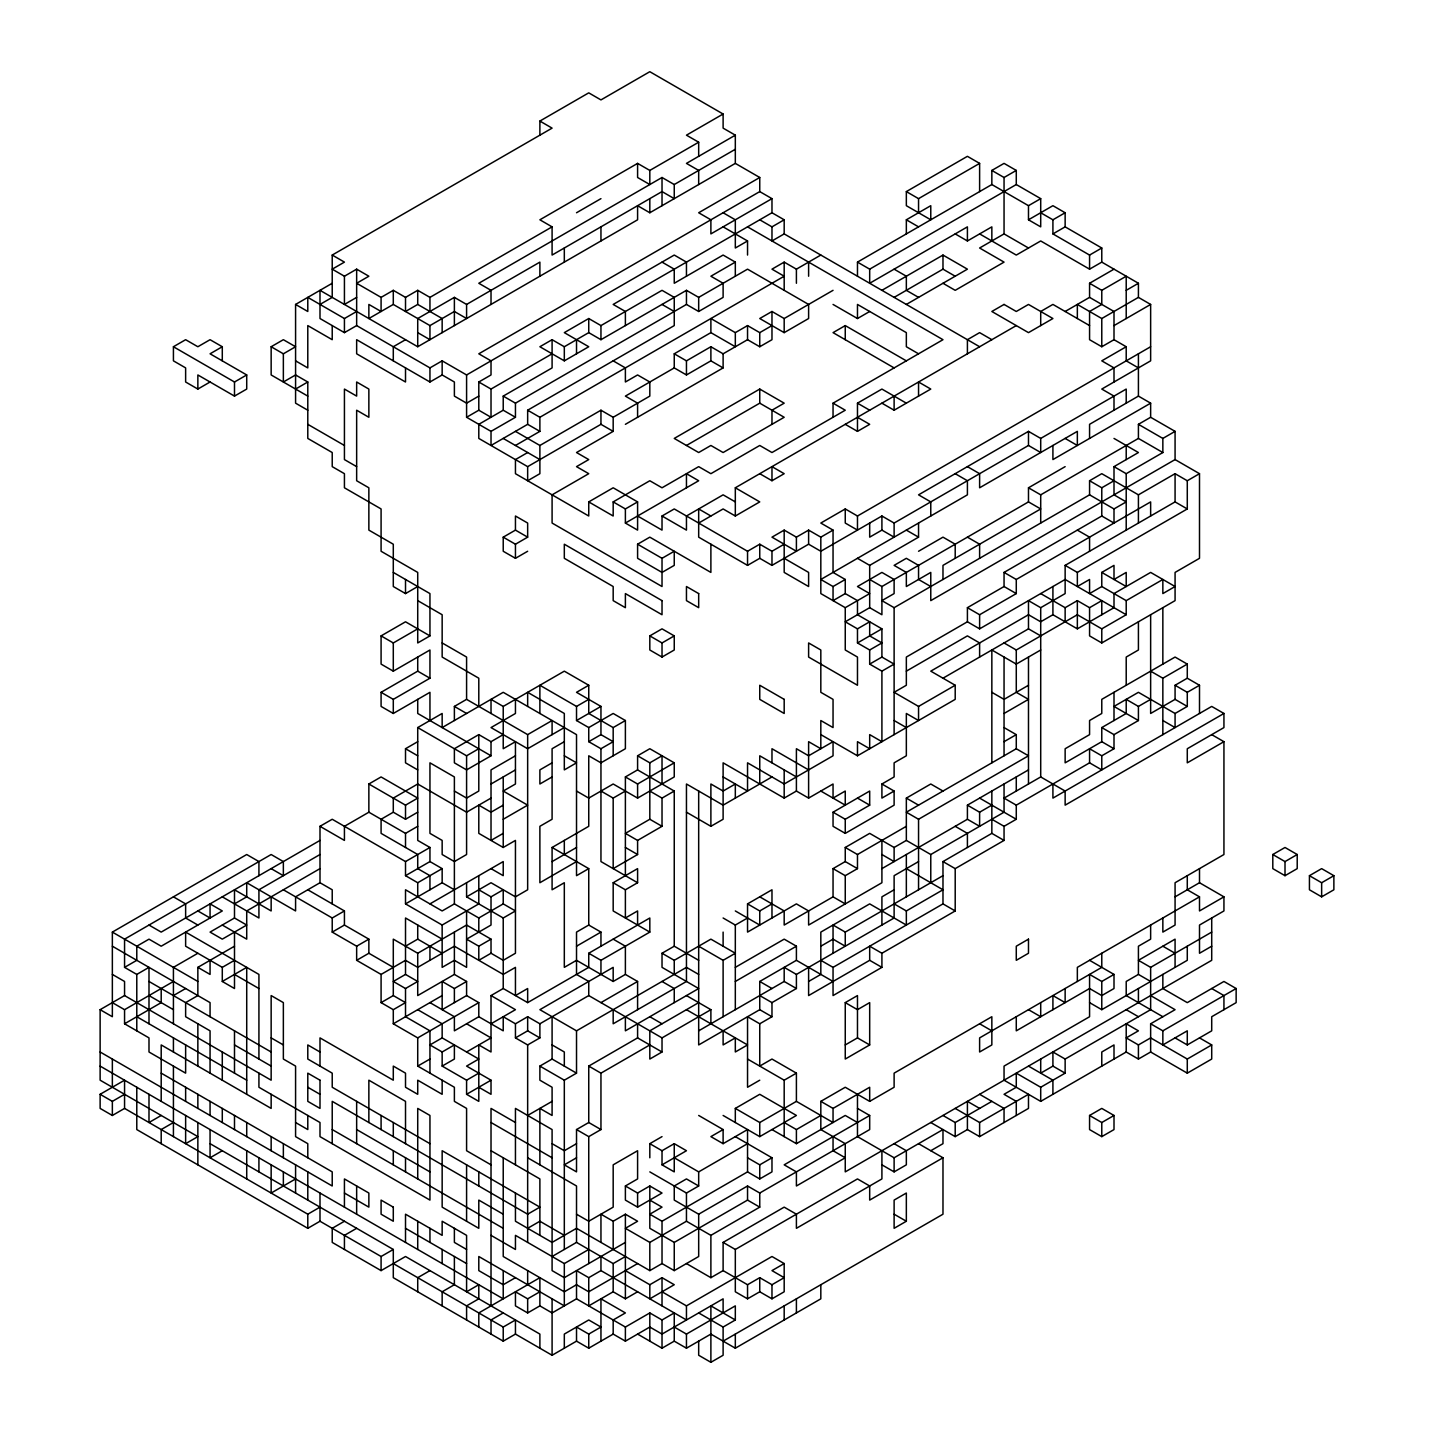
<?xml version="1.0" encoding="UTF-8"?>
<svg xmlns="http://www.w3.org/2000/svg" width="1434" height="1434" viewBox="0 0 1434 1434"><rect width="100%" height="100%" fill="white"/><g stroke="black" fill="none" stroke-linecap="round" stroke-linejoin="round"><path stroke-width="1.5" d="M539.883 135.172L539.883 121.065L588.747 92.851L600.954 99.914L649.817 71.7L723.112 114.021L723.112 128.128L735.319 135.172L735.319 163.386L649.817 212.752L637.592 205.689L637.592 219.796L417.724 346.741L319.997 290.331L319.997 318.527L344.429 332.634L356.654 325.59L429.949 367.893L442.156 360.848L466.588 374.955L674.249 255.055L686.456 262.117L686.456 276.224M210.063 382L197.856 389.062L185.631 382L185.631 367.893L173.424 360.848L173.424 346.741L185.631 339.697L197.856 346.741L210.063 339.697L222.288 346.741L222.288 360.848M319.997 304.438L332.222 297.376L332.222 255.055L552.09 128.128L539.883 121.065M222.288 346.741L210.063 353.804L246.72 374.955L246.72 389.062L234.495 396.107L197.856 374.955L197.856 389.062M307.79 410.214L295.583 403.169L295.583 304.438L332.222 283.269M332.222 255.055L344.429 262.117L332.222 269.162L344.429 276.224L356.654 269.162L368.861 276.224L356.654 283.269L381.085 297.376L393.292 290.331L405.517 297.376L417.724 290.331L429.949 297.376L552.09 226.859L552.09 255.055L662.024 191.582L674.249 198.645L674.249 184.538L662.024 177.493L478.795 283.269L491.02 290.331L491.02 304.438M271.151 346.741L283.358 339.697L295.583 346.741L283.358 353.804L271.151 346.741L271.151 374.955L307.79 396.107M356.654 297.376L344.429 304.438L344.429 276.224M173.424 346.741L234.495 382L246.72 374.955M295.583 304.438L307.79 311.483L307.79 297.376L344.429 318.527L356.654 311.483M417.724 346.741L417.724 318.527L454.381 297.376L466.588 304.438L466.588 318.527L454.381 311.483L429.949 325.59L393.292 304.438L368.861 318.527L368.861 304.438L381.085 311.483L381.085 297.376M698.681 156.324L698.681 142.217L649.817 170.431L637.592 163.386L539.883 219.796L552.09 226.859M723.112 114.021L686.456 135.172L698.681 142.217M442.156 332.634L442.156 318.527L417.724 304.438L405.517 311.483L405.517 297.376M576.522 212.752L600.954 198.645M295.583 389.062L307.79 382L295.583 374.955L283.358 382L283.358 353.804M735.319 135.172L686.456 163.386L698.681 170.431L698.681 184.538M405.517 339.697L393.292 346.741L393.292 360.848M466.588 304.438L539.883 262.117L539.883 276.224M674.249 184.538L735.319 149.279M771.976 198.645L759.751 191.6L759.751 177.493L698.681 212.752L710.888 219.796L710.888 233.903L771.976 198.645L771.976 212.752L784.183 219.796L784.183 233.903L771.976 240.966L771.976 226.859L784.183 219.796M405.517 367.911L405.517 382L356.654 353.804L356.654 339.697L429.949 382L442.156 374.955L454.381 382L454.381 396.107L466.588 403.169L478.795 396.107M759.751 191.6L478.795 353.804L491.02 360.848L491.02 374.955L478.795 382L478.795 410.214L466.588 417.276L466.588 374.955M833.046 290.331L784.183 318.527L771.976 311.483L759.751 318.527L784.183 332.634L808.615 318.527L808.615 304.438L747.544 269.162L698.681 297.376L686.456 290.331L600.954 339.697L588.747 332.634L564.315 346.741L552.09 339.697L539.883 346.741L564.315 360.848L588.747 346.741L564.315 332.634L588.747 318.527L600.954 325.59L662.024 290.331L674.249 297.376L674.249 325.59L527.658 410.214L527.658 424.321L491.02 445.472L491.02 431.365L515.451 417.276L515.451 403.169L503.226 396.107L503.226 410.214L478.795 424.321L478.795 438.428L527.658 466.642L600.954 424.321L613.178 431.365L613.178 417.276L600.954 410.214L539.883 445.472L515.451 431.365M771.976 212.752L613.178 304.438L625.385 311.483L625.385 325.59M478.795 382L491.02 389.062L552.09 353.804M747.544 255.055L747.544 240.966L735.319 248.01L735.319 219.796L723.112 212.752M503.226 396.107L552.09 367.911L552.09 339.697M735.319 276.224L735.319 262.117L710.888 276.224L723.112 283.269L723.112 297.376L698.681 311.483L686.456 304.438L515.451 403.169M820.822 255.055L796.408 269.162L784.183 262.117L771.976 269.162L784.183 276.224L539.883 417.276L527.658 410.214M906.342 233.903L906.342 219.796L930.774 205.689L930.774 219.796L906.342 205.689L906.342 191.6L967.412 156.324L979.619 163.386L979.619 191.6M906.342 191.6L918.549 198.645L979.619 163.386M515.451 445.472L539.883 431.365L539.883 417.276M771.976 311.483L771.976 339.697L759.751 346.741L747.544 339.697L723.112 353.804L723.112 367.911L710.888 360.848L686.456 374.955L674.249 367.911L674.249 353.804L710.888 332.634L735.319 346.741L735.319 332.634L710.888 318.527L710.888 332.634M857.478 262.117L991.844 184.538L991.844 170.431L1004.051 163.386L1016.276 170.431L1016.276 184.538L869.685 269.162L857.478 262.117L857.478 276.224M527.658 452.535L515.451 459.579L515.451 473.686L588.747 516.007L588.747 501.9L613.178 487.793L637.592 501.9L637.592 530.114L625.385 523.052L625.385 508.945L637.592 501.9M674.249 367.911L625.385 396.107L637.592 403.169L637.592 417.276M674.249 353.804L686.456 360.848L710.888 346.741L723.112 353.804M735.319 332.634L747.544 325.59L759.751 332.634L771.976 325.59M991.844 170.431L1004.051 177.493L1016.276 170.431M613.178 417.276L649.817 396.107L649.817 382L637.592 374.955L625.385 382L625.385 367.911L613.178 360.848M613.178 431.365L576.522 452.535L588.747 459.579L576.522 466.642L588.747 473.686L552.09 494.838L552.09 523.052L662.024 586.524L662.024 558.31L637.592 544.221L637.592 558.31L662.024 572.417L674.249 565.372L674.249 551.265L662.024 558.31M625.385 424.321L723.112 367.911M881.91 290.331L942.98 255.073L967.412 269.162L906.342 304.438M955.205 233.903L967.412 240.966L991.844 226.859L991.844 240.966M1028.483 205.689L1040.708 198.645L1040.708 226.859L1028.483 219.796L1028.483 205.689L991.844 184.538M906.342 360.848L845.253 325.59L833.046 332.634L894.117 367.911M833.046 304.438L857.478 318.527L869.685 311.483M894.117 297.376L942.98 269.162L955.205 276.224M1028.483 248.01L1004.051 233.903L979.619 248.01L1004.051 262.117L955.205 290.331L942.98 283.269M1028.483 219.796L1052.914 205.689L1065.139 212.752L1065.139 226.859L1101.778 248.01L1101.778 262.117L1138.417 283.269L1138.417 297.376L1150.642 304.438L1150.642 360.848L1101.778 389.062L1114.003 396.107L1114.003 410.214M356.654 466.642L344.429 459.579L344.429 389.062L356.654 396.107L356.654 382L368.861 389.062L368.861 417.276L356.654 410.214L356.654 480.748L368.861 487.793L368.861 530.114L393.292 544.221L393.292 586.524L405.517 593.586L417.724 586.524M527.658 551.265L515.451 558.31L503.226 551.265L503.226 537.158L515.451 530.114L527.658 537.158L527.658 523.052L515.451 516.007L515.451 530.114M771.976 424.321L771.976 410.214L784.183 403.169L759.751 389.062L674.249 438.428L698.681 452.535L710.888 445.472L723.112 452.535L784.183 417.276L759.751 403.169L686.456 445.472M1040.708 212.752L1052.914 219.796L1065.139 212.752M503.226 537.158L515.451 544.221L527.658 537.158M1052.914 219.796L1052.914 233.903L1065.139 226.859M429.949 720.531L429.949 692.317L393.292 713.469L381.085 706.424L381.085 692.317L393.292 699.362L429.949 678.21L429.949 649.996L393.292 671.166L381.085 664.103L381.085 635.889L405.517 621.8L429.949 635.889L417.724 642.952L417.724 572.417L381.085 551.265L381.085 508.945L344.429 487.793L344.429 473.686L332.222 466.642L332.222 452.535L307.79 438.428L307.79 382M588.747 501.9L613.178 516.007L613.178 501.9L649.817 480.748L662.024 487.793L698.681 466.642L710.888 473.686L759.751 445.472L771.976 452.535L845.253 410.214L833.046 403.169L833.046 417.276M381.085 635.889L393.292 642.952L417.724 628.845M625.385 523.052L698.681 480.748L686.456 473.686L686.456 487.793M833.046 403.169L942.98 339.697L747.544 226.859M1052.914 233.903L1089.571 255.073L1101.778 248.01M637.592 516.007L662.024 530.114L662.024 516.007L674.249 508.945L747.544 551.265L759.751 544.203L771.976 551.265L784.183 544.203M857.478 417.276L869.685 424.321L857.478 431.365L857.478 403.169L881.91 389.062L906.342 403.169M979.619 233.903L1016.276 255.073L1040.708 240.966L1089.571 269.162L1101.778 262.117M381.085 692.317L417.724 671.166L429.949 678.21M637.592 544.221L649.817 537.158L710.888 572.417L710.888 544.203M735.319 487.793L759.751 501.9L735.319 516.007L735.319 487.793L1016.276 325.59M1065.139 311.483L1089.571 297.376L1089.571 283.269L1114.003 269.162M698.681 523.052L723.112 508.945L735.319 516.007M771.976 480.731L784.183 473.686L771.976 466.642L771.976 480.731L759.751 473.686M881.91 403.169L894.117 410.214L930.774 389.062L918.549 382L918.549 396.107M1089.571 283.269L1101.778 290.331L1126.21 276.224L1126.21 318.527M1126.21 290.331L1138.417 283.269M1077.346 318.527L1077.346 304.438L1101.778 318.527L1138.417 297.376M332.222 903.886L332.222 889.779L319.997 882.735L319.997 826.307L332.222 819.262L405.517 861.565L405.517 875.672L429.949 861.583L429.949 847.476L417.724 840.414L417.724 727.576L442.156 713.469L442.156 727.576L503.226 692.317L576.522 734.638L576.522 875.672L588.747 868.628L588.747 925.055L576.522 932.1L576.522 974.421L588.747 981.465L588.747 995.572L662.024 1037.893L710.888 1009.679L710.888 1023.786M454.381 720.531L454.381 706.424L466.588 699.362L527.658 734.62L552.09 720.531L552.09 734.638M1114.003 325.59L1150.642 304.438M417.724 769.897L405.517 762.834L405.517 748.727L417.724 741.683M796.408 537.158L784.183 530.114L771.976 537.158L796.408 551.265L796.408 537.158L808.615 530.114L820.822 537.158L833.046 530.114L833.046 572.417L845.253 579.479L845.253 593.586L857.478 600.631L857.478 614.738L881.91 628.845L881.91 657.059L869.685 664.103L869.685 649.996L881.91 642.952L869.685 635.889L869.685 621.782L857.478 628.845L845.253 621.782L869.685 607.675L881.91 614.738L881.91 586.524L869.685 579.479M1101.778 290.331L1101.778 304.438L1089.571 311.483L1089.571 339.697L1101.778 346.741L1114.003 339.697L1126.21 346.741L1126.21 360.848L1138.417 367.911M185.631 1115.473L185.631 1143.669L197.856 1136.624L100.129 1080.196L100.129 1009.679L112.354 1016.724L112.354 932.1L246.72 854.521L258.927 861.583L258.927 875.69M368.861 784.004L381.085 776.941L417.724 798.111L405.517 805.155L368.861 784.004L368.861 812.218L344.429 826.325L344.429 840.414L319.997 826.307M491.02 713.469L491.02 699.362L503.226 706.424L564.315 671.166L588.747 685.255L588.747 713.469L613.178 727.576L625.385 720.531L625.385 748.727L600.954 762.834L588.747 755.79L588.747 826.307L552.09 847.476L552.09 889.779L564.315 882.735L564.315 967.358L576.522 960.314L613.178 981.465L625.385 974.421L637.592 981.465L637.592 1009.679M710.888 516.007L698.681 508.945L698.681 537.158L747.544 565.372L759.751 558.31L759.751 544.203M1150.642 346.741L857.478 516.007L845.253 508.945L820.822 523.052L833.046 530.114M1126.21 346.741L1101.778 360.848L1114.003 367.893L1114.003 382M491.02 741.683L478.795 734.62L454.381 748.727L454.381 762.834L466.588 769.897L491.02 755.79L491.02 741.683L503.226 734.62M649.817 635.889L662.024 628.845L674.249 635.889L674.249 649.996L662.024 657.041L649.817 649.996L649.817 635.889L662.024 642.952L674.249 635.889M759.751 558.31L771.976 565.372L808.615 544.203L820.822 551.265L881.91 516.007L894.117 523.052L1028.483 445.472L1040.708 452.535L1040.708 438.428L1028.483 431.365L918.549 494.838L930.774 501.9L930.774 516.007M319.997 840.414L161.2 932.1L148.993 925.055M417.724 727.576L466.588 755.79L478.795 748.727M588.747 685.255L576.522 692.317L600.954 706.424L600.954 734.638L588.747 741.683L588.747 727.576L613.178 713.469L625.385 720.531M271.151 868.628L283.358 875.69L283.358 861.583L271.151 854.521L124.561 939.162L124.561 967.358L136.786 960.314L136.786 946.207L148.993 939.162L161.2 946.207L222.288 910.948L210.063 903.886L210.063 917.993L197.856 910.948M234.495 903.886L246.72 896.842L246.72 882.735L295.583 910.948L295.583 896.842L319.997 882.735M319.997 854.521L258.927 889.779L258.927 917.993L222.288 896.842M491.02 798.093L466.588 812.2L417.724 784.004L393.292 798.111L393.292 812.218L381.085 819.262L381.085 833.369L417.724 854.521L417.724 868.628L429.949 875.672L429.949 889.779M539.883 713.469L539.883 685.255L576.522 706.424L588.747 699.362M894.117 523.052L894.117 537.158L881.91 530.114L869.685 537.158L869.685 523.052M1040.708 438.428L1126.21 389.062L1126.21 403.169M124.561 967.358L136.786 974.421L148.993 967.358L148.993 1023.786M234.495 917.993L210.063 932.1L222.288 939.145L246.72 925.055L234.495 917.993L234.495 889.779L271.151 910.948L271.151 896.842M319.997 868.628L246.72 910.948L246.72 939.145L222.288 925.055M393.292 812.2L405.517 819.262L417.724 812.2M515.451 755.79L491.02 769.897L491.02 840.414L503.226 833.369M564.315 727.576L527.658 748.727L491.02 727.576L515.451 713.469L515.451 699.362M576.522 706.424L576.522 720.531L600.954 706.424M930.774 586.524L918.549 579.479L918.549 565.372L906.342 558.31L894.117 565.372L906.342 572.417L906.342 586.524L930.774 572.417L930.774 600.631L1175.073 459.579L1175.073 431.365L1150.642 417.276L1150.642 403.169L1138.417 396.107L1089.571 424.321L1089.571 438.428M100.129 1009.679L124.561 995.572L271.151 1080.196L271.151 995.572L283.358 1002.617L283.358 1059.045L295.583 1066.089L295.583 1136.624L307.79 1143.669L307.79 1157.776M197.856 953.251L173.424 967.358L173.424 1023.786M368.861 812.2L405.517 833.369L417.724 826.307M491.02 784.004L515.451 769.897M564.315 741.683L552.09 748.727L552.09 819.262L539.883 826.307L539.883 882.735L576.522 861.583M955.205 473.686L967.412 480.731L967.412 494.838L820.822 579.479L833.046 586.524L845.253 579.479M857.478 558.31L869.685 565.372L918.549 537.158L918.549 523.052M1150.642 403.169L1052.914 459.579L1052.914 445.472M112.354 1002.635L124.561 1009.679L173.424 981.465M210.063 1073.152L210.063 1030.831L185.631 1016.724L185.631 1002.617L197.856 995.572L197.856 967.358L234.495 946.207M552.09 762.834L539.883 769.897L539.883 784.004L552.09 776.941M845.253 593.586L833.046 600.631L833.046 586.524M918.549 551.265L942.98 537.158L955.205 544.203L955.205 558.31M942.98 579.479L942.98 565.372L1040.708 508.945L1028.483 501.9L1028.483 487.793L1065.139 466.642M1138.417 424.321L1162.849 438.428L1162.849 452.535L1138.417 438.428L1138.417 424.321L1150.642 417.276M185.631 1044.938L185.631 1073.152L148.993 1052L148.993 1037.893L124.561 1023.786L161.2 1002.635L161.2 988.528M173.424 995.572L185.631 988.528M258.927 1059.045L258.927 974.421L185.631 932.1L185.631 946.207L222.288 967.358L234.495 960.314M405.517 861.565L429.949 847.476M503.226 805.155L491.02 812.2L478.795 805.155L478.795 833.369L503.226 847.476L515.451 840.414L515.451 953.251L503.226 960.314L491.02 953.251L478.795 960.314L478.795 946.207L491.02 939.145L491.02 953.251M588.747 741.683L600.954 748.727L613.178 741.683L600.954 734.638M820.822 537.158L820.822 593.586L845.253 607.675L869.685 593.586L857.478 586.524L881.91 572.417L894.117 579.479L894.117 593.586L881.91 600.631L894.117 607.675L1089.571 494.838L1114.003 508.945L1126.21 501.9L1114.003 494.838L1114.003 466.642L1138.417 452.535L1114.003 438.428M881.91 586.524L1028.483 501.9M1028.483 487.793L1040.708 494.838L1138.417 438.428M222.288 967.358L222.288 981.465L246.72 967.358L246.72 1094.303M332.222 917.993L344.429 910.948L344.429 925.055L368.861 939.145L368.861 953.251L356.654 960.314L356.654 946.207L332.222 932.1L332.222 917.993L283.358 889.779M503.226 819.262L527.658 805.155L503.226 791.048L515.451 784.004L515.451 741.683L503.226 748.727L503.226 706.424M1089.571 494.838L1089.571 480.748L1101.778 473.686L1138.417 494.838L1175.073 473.686L1187.28 480.748L1199.505 473.686L1199.505 558.31L1175.073 572.417L1175.073 600.631L1101.778 642.952L1089.571 635.889L1089.571 607.693L1101.778 600.631L1101.778 614.738M1162.849 438.428L1175.073 431.365M332.222 932.1L344.429 925.055M405.517 875.672L417.724 882.735L442.156 868.628L442.156 882.735L405.517 903.886L405.517 889.779L442.156 910.948L454.381 903.886L454.381 776.941L429.949 762.834L429.949 833.369L442.156 840.414L442.156 854.521L454.381 861.565L466.588 854.521L466.588 755.79M698.681 960.314L674.249 946.207L674.249 791.048L637.592 769.897L637.592 755.79L649.817 748.727L674.249 762.834L674.249 776.941L637.592 798.093L613.178 784.004L588.747 798.111L576.522 791.048M1089.571 480.748L1101.778 487.793L1114.003 480.748M1114.003 466.642L1126.21 473.686L1162.849 452.535M625.385 875.672L625.385 776.941L637.592 769.897M637.592 755.79L649.817 762.834L662.024 755.79L662.024 784.004M857.478 628.845L857.478 642.952L881.91 628.845M100.129 1094.303L124.561 1080.196L124.561 1108.41L112.354 1115.473L100.129 1108.41L100.129 1094.303L112.354 1101.366L124.561 1094.303M356.654 946.207L368.861 939.145M429.949 903.886L503.226 861.583L503.226 875.672L491.02 868.628M600.954 791.048L613.178 798.093L625.385 791.048M625.385 776.941L637.592 784.004L674.249 762.834M820.822 734.62L857.478 755.79L955.205 699.362L955.205 685.255L918.549 706.424L894.117 692.317L906.342 685.255L906.342 657.059L967.412 621.782L967.412 607.675L1004.051 586.524L1004.051 572.417L1101.778 516.007L1114.003 523.052L1114.003 508.945M466.588 882.735L466.588 896.842L491.02 882.735L515.451 896.842L527.658 889.779L527.658 734.62M1004.051 572.417L1016.276 579.479L1150.642 501.9L1150.642 516.007M405.517 946.207L417.724 939.145L417.724 925.038M405.517 903.886L442.156 925.038L478.795 903.886L478.795 875.672M478.795 889.779L491.02 896.842L503.226 889.779L503.226 903.886L478.795 917.993L454.381 903.886M552.09 861.583L576.522 847.476M649.817 791.048L662.024 798.111L674.249 791.048M869.685 664.103L881.91 671.148L894.117 664.103L881.91 657.059M967.412 607.675L979.619 614.738L1016.276 593.586L1016.276 579.479M1040.708 635.889L1028.483 628.845L1028.483 600.631L1040.708 607.693L1065.139 593.586L1065.139 565.372L1175.073 501.9L1187.28 508.945L1187.28 480.748M356.654 960.314L381.085 974.421L405.517 960.314L417.724 967.358L454.381 946.207L503.226 974.421L515.451 967.358L515.451 995.572L527.658 988.528L527.658 1002.617L588.747 967.358L588.747 953.251L649.817 917.993L649.817 932.1L600.954 960.314L588.747 953.251M466.588 981.465L454.381 988.528L442.156 981.465L442.156 1009.679L466.588 995.572L466.588 981.465L454.381 974.421L417.724 995.572L417.724 953.251L466.588 925.038L491.02 939.145M662.024 826.307L649.817 819.262L625.385 833.369L637.592 840.414L662.024 826.307L662.024 798.111M906.342 671.148L967.412 635.889L979.619 642.952L979.619 657.059M967.412 621.782L979.619 628.845L1065.139 579.479L1126.21 614.738L1101.778 628.845L1077.346 614.738L1016.276 649.996L1016.276 692.317L1028.483 699.362L1004.051 713.469M1065.139 565.372L1077.346 572.417L1187.28 508.945M161.2 1115.473L148.993 1122.517L148.993 1094.303M405.517 974.421L393.292 981.465L405.517 988.51L417.724 981.465L405.517 974.421L405.517 917.993L442.156 939.145M466.588 896.842L503.226 917.993L515.451 910.948L503.226 903.886M1101.778 572.417L1114.003 565.372L1114.003 579.479L1126.21 572.417L1126.21 586.524L1101.778 572.417L1101.778 586.524L1126.21 600.631L1162.849 579.479L1162.849 593.586L1175.073 586.524L1150.642 572.417L1114.003 593.586L1114.003 607.693L1077.346 628.845L1052.914 614.738L1052.914 586.524M173.424 1122.517L161.2 1129.562L161.2 1143.669M381.085 1002.617L393.292 995.572L405.517 1002.617L393.292 1009.679L381.085 1002.617L381.085 974.421M637.592 840.414L637.592 854.521L613.178 868.628L613.178 798.093M771.976 776.941L723.112 805.155L686.456 784.004L686.456 981.465L613.178 1023.786L613.178 1009.679M942.98 678.21L1028.483 628.845M1052.914 614.738L1040.708 621.782L1028.483 614.738L930.774 671.148L955.205 685.255M1040.708 593.586L1065.139 607.693L1077.346 600.631L1089.571 607.693M1101.778 586.524L1089.571 593.586L1089.571 579.479L1077.346 586.524L1077.346 572.417M613.178 882.735L637.592 868.628L637.592 882.735L625.385 889.779L613.178 882.735L613.178 910.948L649.817 932.1M686.456 812.2L710.888 826.307L723.112 819.262L723.112 762.834L784.183 798.093L796.408 791.048L808.615 798.093L833.046 784.004L833.046 798.093L845.253 791.048L845.253 805.155L820.822 791.048M393.292 1009.679L393.292 1023.786L442.156 995.572M1040.708 649.996L1016.276 664.103L991.844 649.996L991.844 762.834M222.288 1150.731L210.063 1157.776L210.063 1129.562M393.292 1023.786L417.724 1037.893L478.795 1002.617L478.795 1016.724L454.381 1030.831L454.381 1016.724L429.949 1002.617M442.156 1066.089L454.381 1059.045L454.381 1044.938L442.156 1051.982L442.156 1066.089L466.588 1080.196L466.588 1094.303L478.795 1101.366L478.795 1044.938L491.02 1051.982L491.02 995.572L503.226 988.51L527.658 1002.617M576.522 946.207L600.954 932.1L600.954 946.207M1028.483 685.273L1004.051 699.362L991.844 692.317M478.795 1087.259L491.02 1094.303L491.02 1080.196L466.588 1066.089L478.795 1059.045L442.156 1037.893L429.949 1044.938L442.156 1051.982M833.046 812.2L869.685 791.048L869.685 805.155L845.253 819.262L833.046 812.2L833.046 826.307L845.253 833.369L894.117 805.155L894.117 791.048L881.91 784.004L881.91 798.093L894.117 791.048M881.91 784.004L894.117 776.941L894.117 762.834L906.342 755.79L906.342 713.469L918.549 720.531L918.549 706.424M417.724 1037.893L417.724 1066.089L429.949 1059.045M491.02 1023.786L515.451 1009.679L491.02 995.572M466.588 1051.982L491.02 1037.893L466.588 1023.786M478.795 1016.724L503.226 1030.831L503.226 1016.724L515.451 1023.786L527.658 1016.724L539.883 1023.786L588.747 995.572M881.91 854.521L894.117 861.583L894.117 847.476L906.342 840.414L906.342 798.111L930.774 784.004L942.98 791.048M1004.051 741.683L1016.276 734.638L1016.276 748.745L906.342 812.2L918.549 819.262L1028.483 755.79L1016.276 748.745M515.451 1023.786L515.451 1037.893L527.658 1030.831L539.883 1037.893L539.883 1023.786M625.385 1016.724L625.385 1030.831L698.681 988.528L662.024 967.358L662.024 953.251L674.249 946.207M881.91 840.414L881.91 882.735L808.615 925.055L808.615 910.948L796.408 903.886L747.544 932.1L747.544 903.886L771.976 889.779L771.976 917.993M845.253 847.476L857.478 854.521L857.478 868.628L845.253 875.672L845.253 903.886L833.046 896.842L833.046 868.628L845.253 861.565L845.253 847.476L869.685 833.369L894.117 847.476M295.583 1178.945L271.151 1193.034L271.151 1164.838M466.588 1080.196L478.795 1073.152M515.451 1037.893L527.658 1044.938L539.883 1037.893M600.954 1002.617L637.592 981.465M662.024 953.251L674.249 960.314L710.888 939.145L735.319 953.251L723.112 960.314L698.681 946.207M723.112 917.993L735.319 925.055L747.544 917.993M747.544 903.886L759.751 910.948L771.976 903.886M857.478 854.521L906.342 826.307M1150.642 671.166L1162.849 678.21L1187.28 664.103L1187.28 678.21L1175.073 685.273L1175.073 699.362L1187.28 706.424L1187.28 692.317L1199.505 685.273L1199.505 713.469M466.588 1094.303L491.02 1080.196M613.178 981.465L613.178 967.358L539.883 1009.679L576.522 1030.831L686.456 967.358L698.681 974.421M991.844 805.155L979.619 812.218L979.619 826.307L967.412 819.262L967.412 805.155L1028.483 769.897M1187.28 664.103L1175.073 657.059L1101.778 699.362L1101.778 713.469L1089.571 720.531L1089.571 734.638L1065.139 748.745L1065.139 762.834L1101.778 741.683L1101.778 727.576L1126.21 713.469L1126.21 699.362L1138.417 706.424L1150.642 699.362M539.883 1164.838L539.883 1108.41L552.09 1115.455L552.09 1087.259L539.883 1080.196L539.883 1066.089L552.09 1059.045L576.522 1073.152L576.522 1030.831M833.046 896.842L784.183 925.055L784.183 910.948L759.751 896.842M881.91 868.628L967.412 819.262M1040.708 607.693L1040.708 776.941L1004.051 798.111L1016.276 805.155L1089.571 762.834L1101.778 769.897L1101.778 755.79L1114.003 748.745L1114.003 734.638L1138.417 720.531L1138.417 706.424M1175.073 699.362L1150.642 713.469L1150.642 614.738M124.561 1108.41L307.79 1214.204L319.997 1207.141M735.319 967.358L784.183 939.145L796.408 946.207L796.408 960.314L833.046 981.465M918.549 861.583L894.117 875.672L894.117 917.993L796.408 974.421L784.183 967.358L784.183 981.465L698.681 1030.831M906.342 840.414L930.774 854.521L1004.051 812.2L1004.051 784.004M1138.417 720.531L1114.003 706.424L1138.417 692.317L1175.073 713.469L1187.28 706.424M136.786 1087.259L136.786 1129.58L307.79 1228.311L319.997 1221.248L381.085 1256.507L393.292 1249.462L393.292 1277.676L503.226 1341.149L515.451 1334.086L552.09 1355.255L576.522 1341.149L588.747 1348.193L613.178 1334.086L625.385 1341.149L649.817 1327.042L662.024 1334.086L723.112 1298.828L723.112 1312.935M539.883 1066.089L564.315 1080.196L576.522 1073.152M576.522 1157.776L564.315 1164.838L576.522 1171.883L576.522 1129.562L588.747 1122.517L588.747 1066.089L637.592 1037.893L662.024 1051.982L662.024 1037.893M698.681 1002.617L649.817 1030.831L649.817 1059.045L662.024 1051.982M735.319 981.465L796.408 946.207M894.117 889.779L881.91 896.842L881.91 925.055M820.822 960.314L833.046 967.358L942.98 903.886L942.98 861.583L991.844 833.369L1004.051 840.414L1004.051 826.307L1016.276 819.262L1016.276 805.155M344.429 1221.248L332.222 1228.311L332.222 1242.418L381.085 1270.614L405.517 1256.507L539.883 1334.086L539.883 1348.193M527.658 1115.455L552.09 1101.366M588.747 1066.089L600.954 1073.152L649.817 1044.938M796.408 974.421L796.408 988.51L771.976 1002.617L771.976 1016.724L759.751 1009.679L759.751 981.465L796.408 960.314M820.822 946.207L833.046 939.145L845.253 946.207L845.253 932.1L833.046 925.038L833.046 953.251M845.253 932.1L942.98 875.672M942.98 861.583L955.205 868.628L1004.051 840.414M1162.849 917.993L1162.849 932.1L1175.073 925.055L1175.073 882.735L1223.937 854.521L1223.937 741.683L1187.28 762.834L1187.28 748.745L1223.937 727.576L1223.937 713.469L1065.139 805.155L1065.139 791.048L1040.708 776.941M356.654 1228.311L344.429 1235.355L344.429 1249.462M894.117 903.886L906.342 910.948L942.98 889.779L906.342 868.628M759.751 1009.679L698.681 1044.938L698.681 791.048M808.615 981.465L820.822 974.421L820.822 932.1L869.685 903.886L906.342 925.055L906.342 910.948M759.751 1080.196L747.544 1087.259L747.544 1016.724L759.751 1023.786L771.976 1016.724M955.205 868.628L955.205 910.948L881.91 953.251L881.91 967.358L869.685 960.314L808.615 995.572L808.615 967.358M576.522 1143.669L564.315 1150.731L552.09 1143.669M576.522 1129.562L588.747 1136.624L600.954 1129.562L600.954 1073.152M881.91 967.358L833.046 995.572L833.046 967.358M845.253 1002.617L857.478 1009.679L869.685 1002.617L869.685 1044.938L845.253 1059.045L845.253 1002.617L857.478 995.572L857.478 1037.893L845.253 1044.938M429.949 1270.614L417.724 1277.676L417.724 1291.783M649.817 1157.776L649.817 1143.669L662.024 1136.624M527.658 1228.311L539.883 1221.248L564.315 1235.355M662.024 1150.731L674.249 1143.669L686.456 1150.731L662.024 1164.838L662.024 1150.731L649.817 1143.669M735.319 1122.517L735.319 1108.41L759.751 1094.303L796.408 1115.455L759.751 1136.624L723.112 1115.455M747.544 1059.045L784.183 1080.196L796.408 1073.152L796.408 1101.366L833.046 1122.517L833.046 1108.41L820.822 1101.366L820.822 1129.562L845.253 1143.669L845.253 1171.883L1211.712 960.314L1211.712 917.993M625.385 1185.99L637.592 1193.034L649.817 1185.99L662.024 1193.034L637.592 1207.141L625.385 1200.097L625.385 1185.99L637.592 1178.927L637.592 1150.731L613.178 1164.838L613.178 1207.141L588.747 1221.248L576.522 1214.204M723.112 1143.669L723.112 1129.562L710.888 1136.624L723.112 1143.669L747.544 1129.562L747.544 1171.883L662.024 1221.248L649.817 1214.204L662.024 1207.141L649.817 1200.097M735.319 1108.41L759.751 1122.517L796.408 1101.366M515.451 1277.676L503.226 1284.721L478.795 1270.614L478.795 1256.507L564.315 1305.872L564.315 1263.569L515.451 1235.355L515.451 1249.462L491.02 1235.355M552.09 1256.507L576.522 1242.4L613.178 1263.569L625.385 1256.507M600.954 1242.4L600.954 1214.204L613.178 1221.248L625.385 1214.204L637.592 1221.248L625.385 1228.311L649.817 1242.4L686.456 1221.248L710.888 1235.355L759.751 1207.141L759.751 1193.034L747.544 1185.99L698.681 1214.204L674.249 1200.097L674.249 1185.99L686.456 1178.927L698.681 1185.99L698.681 1171.883L747.544 1143.669M820.822 1101.366L845.253 1087.259L869.685 1101.366L894.117 1087.259L894.117 1073.152L991.844 1016.724L991.844 1044.938L979.619 1052L979.619 1037.893L1101.778 967.358L1101.778 953.251M1175.073 896.842L1199.505 882.735L1199.505 868.628M564.315 1263.569L588.747 1249.462M649.817 1171.883L686.456 1193.034L698.681 1185.99M784.183 1122.517L796.408 1129.562L820.822 1115.455M833.046 1108.41L869.685 1087.259L869.685 1101.366M1211.712 946.207L1199.505 953.269L1199.505 925.055L1223.937 910.948L1223.937 896.842L1199.505 910.948L1199.505 896.842L1077.346 967.358L1077.346 981.465M1272.8 854.521L1285.007 847.476L1297.214 854.521L1297.214 868.628L1285.007 875.69L1272.8 868.628L1272.8 854.521L1285.007 861.583L1297.214 854.521M503.226 1312.935L491.02 1319.979L491.02 1334.086M784.183 1263.569L771.976 1270.614L784.183 1277.676L771.976 1284.721L759.751 1277.676L747.544 1284.721L723.112 1270.614L723.112 1242.4L735.319 1249.462L735.319 1291.783L747.544 1298.828L759.751 1291.783L771.976 1298.828L784.183 1291.783L784.183 1263.569L771.976 1256.507L686.456 1305.872L686.456 1319.979L600.954 1270.614L588.747 1277.676L576.522 1270.614L576.522 1298.828L552.09 1312.935L539.883 1305.872L527.658 1312.935L515.451 1305.872L515.451 1291.783L527.658 1298.828L539.883 1291.783M625.385 1242.4L564.315 1277.676L552.09 1270.614L552.09 1129.562L515.451 1108.41L515.451 1164.838M747.544 1157.776L759.751 1164.838L771.976 1157.776L771.976 1171.883L759.751 1178.927L747.544 1171.883M771.976 1129.562L796.408 1143.669L845.253 1115.455L857.478 1122.517M393.292 1263.569L503.226 1327.042L515.451 1319.979L515.451 1334.086M759.751 1193.034L869.685 1129.562L869.685 1115.473L784.183 1164.838L796.408 1171.883L796.408 1185.99L845.253 1157.776L833.046 1150.731L833.046 1136.624M1199.505 1037.893L1211.712 1044.938L1211.712 1059.045L1187.28 1073.152L1150.642 1052L1138.417 1059.045L1126.21 1052L1040.708 1101.366L1004.051 1080.196L1004.051 1066.107L1089.571 1016.724L1089.571 974.421L1101.778 981.465L1114.003 974.421L1114.003 988.528L1101.778 995.572L1089.571 988.528L1016.276 1030.831L1016.276 1016.724M637.592 1263.569L588.747 1291.783L576.522 1284.721L564.315 1291.783L503.226 1256.507L503.226 1157.776M649.817 1185.99L649.817 1228.311L674.249 1242.4L747.544 1200.097L759.751 1207.141M1150.642 981.465L1138.417 974.421L1126.21 981.465L1126.21 995.572L1162.849 1016.724M1175.073 967.358L1175.073 939.162L1138.417 960.314L1150.642 967.358L1211.712 932.1M1309.439 875.69L1321.646 868.628L1333.871 875.69L1333.871 889.779L1321.646 896.842L1309.439 889.779L1309.439 875.69L1321.646 882.735L1333.871 875.69M637.592 1291.783L625.385 1298.828L613.178 1291.783L588.747 1305.872L588.747 1277.676M515.451 1193.034L515.451 1221.248L552.09 1242.4L576.522 1228.311L649.817 1270.614L662.024 1263.569L662.024 1221.248M1089.571 1002.635L1101.778 1009.679L1187.28 960.314L1187.28 946.207M649.817 1284.721L662.024 1277.676L674.249 1284.721L649.817 1298.828L649.817 1284.721L625.385 1270.614M662.024 1263.569L674.249 1270.614L698.681 1256.507L698.681 1214.204M723.112 1242.4L784.183 1207.141L796.408 1214.204L796.408 1228.311L881.91 1178.927L881.91 1150.731M576.522 1341.149L576.522 1327.042L588.747 1334.086L600.954 1327.042L588.747 1319.979L564.315 1334.086L564.315 1348.193M735.319 1249.462L857.478 1178.927L869.685 1185.99L869.685 1200.097L942.98 1157.776L942.98 1214.204L723.112 1341.149M857.478 1094.303L857.478 1136.624L894.117 1157.776L942.98 1129.562L942.98 1143.669L930.774 1150.731M942.98 1115.473L955.205 1122.517L991.844 1101.366M1150.642 967.358L1150.642 1009.679L1065.139 1059.045L1052.914 1052L1052.914 1066.107L1040.708 1073.152L1040.708 1059.045M576.522 1298.828L625.385 1327.042L649.817 1312.935L662.024 1319.979L674.249 1312.935L674.249 1341.149L662.024 1348.193L637.592 1334.086M686.456 1263.569L710.888 1277.676L723.112 1270.614M881.91 1164.838L894.117 1171.883L906.342 1164.838L906.342 1150.731L894.117 1143.669M930.774 1122.517L955.205 1136.624L967.412 1129.58L979.619 1136.624L1028.483 1108.41L1028.483 1094.303L979.619 1122.517L955.205 1108.41M1016.276 1115.473L1016.276 1101.366L1004.051 1094.303L1016.276 1087.259L1016.276 1073.152L1040.708 1087.259L1065.139 1073.152L1065.139 1059.045M1150.642 1052L1150.642 1023.786L1175.073 1009.679L1150.642 995.572M1126.21 1052L1126.21 1023.786L1138.417 1030.831L1126.21 1037.893L1138.417 1044.938L1150.642 1037.893L1187.28 1059.045L1187.28 1073.152M1150.642 1023.786L1162.849 1030.831L1236.144 988.528L1236.144 1002.635L1211.712 1016.724L1211.712 1030.831L1187.28 1044.938L1175.073 1037.893M674.249 1327.042L686.456 1334.086L735.319 1305.872L735.319 1319.979L723.112 1327.042L698.681 1312.935M674.249 1341.149L686.456 1348.193L710.888 1334.086L735.319 1348.193L820.822 1298.828L820.822 1284.721M906.342 1221.248L894.117 1228.311L894.117 1200.097L906.342 1193.034L906.342 1221.248L894.117 1214.204M1089.571 1115.473L1101.778 1108.41L1114.003 1115.473L1114.003 1129.58L1101.778 1136.624L1089.571 1129.58L1089.571 1115.473L1101.778 1122.517L1114.003 1115.473M1187.28 1059.045L1211.712 1044.938M698.681 1341.149L698.681 1355.255L710.888 1362.3L723.112 1355.255L723.112 1327.042M1016.276 184.538L1040.708 198.645M1089.571 297.376L1114.003 311.483L1114.003 339.697M906.342 219.796L918.549 226.859M1089.571 325.59L1052.914 304.42L1040.708 311.483L1040.708 325.59M735.319 163.386L759.751 177.493M894.117 269.162L906.342 276.224L906.342 290.331L918.549 297.376M991.844 339.697L979.619 332.634L967.412 339.697L967.412 353.804M759.751 219.796L771.976 226.859M784.183 233.903L979.619 346.741M1175.073 459.579L1199.505 473.686M723.112 226.859L747.544 240.966M918.549 353.804L906.342 346.741L906.342 332.634L857.478 304.438L857.478 318.527M1065.139 438.428L1077.346 445.472L1077.346 431.365L979.619 487.793L979.619 473.686L967.412 466.642M735.319 262.117L723.112 255.055L674.249 283.269L674.249 269.162L662.024 262.117M857.478 403.169L869.685 410.214M1077.346 530.114L1089.571 537.158L1089.571 551.265M662.024 304.438L674.249 311.483M845.253 424.321L857.478 431.365M967.412 537.158L979.619 544.203L979.619 558.31M1187.28 678.21L1199.505 685.273M906.342 530.114L918.549 537.158M1004.051 586.524L1016.276 593.586M1175.073 685.273L1187.28 692.317M1223.937 713.469L1211.712 706.424L1052.914 798.111L1052.914 784.004M1211.712 734.638L1223.937 741.683M1162.849 720.531L1175.073 727.576L1175.073 713.469M1004.051 642.952L1016.276 649.996M735.319 501.9L723.112 494.838L686.456 516.007L686.456 530.114L662.024 516.007M417.724 332.634L429.949 339.697L429.949 325.59M1101.778 727.576L1114.003 734.638M784.183 558.31L808.615 572.417L808.615 586.524L784.183 572.417L784.183 530.114M1101.778 741.683L1114.003 748.745M503.226 410.214L515.451 417.276M527.658 424.321L539.883 431.365M1101.778 755.79L1089.571 748.745L1089.571 762.834M478.795 410.214L491.02 417.276L491.02 389.062M466.588 417.276L491.02 431.365M503.226 438.428L539.883 459.579M613.178 501.9L625.385 508.945M857.478 642.952L869.685 649.996M1004.051 727.576L1016.276 734.638M295.583 360.848L307.79 367.911L307.79 325.59L332.222 339.697L332.222 325.59M1199.505 882.735L1223.937 896.842M894.117 720.531L906.342 727.576M1199.505 896.842L1187.28 889.779L1187.28 875.69M979.619 798.111L1016.276 819.262M307.79 424.321L344.429 445.472M967.412 805.155L979.619 812.218M991.844 819.262L1004.051 826.307M906.342 798.111L918.549 805.155M955.205 826.307L967.412 833.369L967.412 847.476M1162.849 946.207L1175.073 953.251M1236.144 988.528L1223.937 981.465L1187.28 1002.635L1162.849 988.528L1162.849 974.421M1211.712 988.528L1223.937 995.572L1223.937 1009.679M808.615 769.897L771.976 748.727L771.976 762.834M857.478 798.093L869.685 805.155M796.408 776.941L759.751 755.79L759.751 784.004M1089.571 960.314L1114.003 974.421M393.292 572.417L429.949 593.586L429.949 635.889M417.724 600.631L442.156 614.738L442.156 657.059L478.795 678.21L478.795 706.424M723.112 776.941L747.544 791.048L747.544 762.834L784.183 784.004L833.046 755.79L833.046 741.683L808.615 755.79L796.408 748.727L796.408 791.048M942.98 903.886L955.205 910.948M1126.21 1009.679L1138.417 1016.724M845.253 861.565L857.478 868.628M442.156 642.952L466.588 657.059L466.588 699.362M576.522 720.531L588.747 727.576M833.046 868.628L845.253 875.672M1028.483 1009.679L1040.708 1016.724L1040.708 1002.635M564.315 755.79L576.522 762.834L564.315 769.897L564.315 713.469L527.658 692.317L527.658 706.424M454.381 706.424L466.588 713.469M881.91 953.251L869.685 946.207L869.685 960.314M979.619 1023.786L991.844 1030.831M1052.914 1066.107L1065.139 1073.152M491.02 755.79L417.724 713.469L417.724 699.362M1028.483 1066.107L1052.914 1080.196L1052.914 1094.303M625.385 847.476L637.592 854.521M735.319 910.948L759.751 925.055L759.751 910.948M405.517 748.727L417.724 755.79M637.592 882.735L600.954 861.565L600.954 748.727M454.381 791.048L466.588 798.093L478.795 791.048L478.795 734.62M552.09 847.476L588.747 868.628M784.183 981.465L796.408 988.51M979.619 1094.303L1004.051 1108.41L1004.051 1122.517M759.751 981.465L771.976 988.528M857.478 1037.893L869.685 1044.938M979.619 1108.41L967.412 1101.366L967.412 1129.58M759.751 995.572L771.976 1002.617M588.747 925.055L600.954 932.1M613.178 939.145L625.385 946.207L625.385 974.421M662.024 981.465L674.249 988.528L674.249 1002.617M686.456 995.572L710.888 1009.679M429.949 861.565L442.156 868.628M686.456 1009.679L747.544 1044.938L735.319 1051.982L735.319 1037.893L723.112 1044.938L723.112 1030.831M796.408 1073.152L771.976 1059.045L759.751 1066.089L759.751 1023.786M857.478 1108.41L869.685 1115.473M918.549 1143.669L942.98 1157.776M442.156 882.735L454.381 889.779M649.817 1016.724L662.024 1023.786M478.795 946.207L466.588 939.145L491.02 925.055L491.02 896.842M417.724 939.145L442.156 953.251M307.79 889.779L344.429 910.948M417.724 953.251L393.292 939.145L393.292 995.572M698.681 1115.455L723.112 1129.562M735.319 1136.624L771.976 1157.776M466.588 995.572L478.795 1002.617M552.09 1044.938L564.315 1051.982L564.315 1066.089M368.861 953.251L393.292 967.358M417.724 1009.679L442.156 1023.786L442.156 1037.893M674.249 1157.776L698.681 1171.883M588.747 1122.517L600.954 1129.562M662.024 1164.838L674.249 1171.883L674.249 1143.669M173.424 896.842L185.631 903.886L185.631 917.993L197.856 925.055M417.724 1066.089L454.381 1087.259L454.381 1101.366L466.588 1108.41L466.588 1150.731L491.02 1164.838M515.451 1122.517L491.02 1108.41L491.02 1305.872M234.495 974.421L258.927 988.528M491.02 1122.517L552.09 1157.776M197.856 967.358L210.063 974.421L210.063 960.314M222.288 981.465L234.495 988.528L234.495 932.1M527.658 1157.776L576.522 1185.99L576.522 1242.4M112.354 932.1L197.856 981.465M319.997 1052L307.79 1044.938L307.79 1059.045L332.222 1073.152L332.222 1087.259L429.949 1143.669M491.02 1150.731L539.883 1178.927L539.883 1235.355M112.354 946.207L210.063 1002.617L210.063 1016.724M271.151 1037.893L283.358 1044.938M148.993 981.465L271.151 1052M735.319 1319.979L710.888 1305.872L710.888 1362.3M112.354 974.421L124.561 981.465L124.561 995.572M148.993 995.572L173.424 1009.679M234.495 1044.938L271.151 1066.089M307.79 1087.259L319.997 1094.303M662.024 1291.783L686.456 1305.872M356.654 1129.562L429.949 1171.883M503.226 1214.204L478.795 1200.097L478.795 1228.311L442.156 1207.141L442.156 1150.731L539.883 1207.141L527.658 1214.204L332.222 1101.366L332.222 1143.669M136.786 1016.724L246.72 1080.196M332.222 1129.562L503.226 1228.311M295.583 1122.517L307.79 1129.562L307.79 1115.473M161.2 1073.152L332.222 1171.883L332.222 1185.99L100.129 1052M466.588 1249.462L454.381 1242.4L454.381 1228.311M344.429 1193.034L368.861 1207.141L368.861 1193.034L344.429 1178.945L344.429 1207.141M405.517 1228.311L466.588 1263.569M100.129 1066.107L503.226 1298.828L503.226 1270.614M210.063 1143.669L393.292 1249.462M1321.646 882.735L1321.646 896.842M1285.007 861.583L1285.007 875.69M1187.28 1044.938L1187.28 1030.831L1162.849 1044.938L1162.849 1030.831M1175.073 473.686L1175.073 501.9M1162.849 607.693L1162.849 664.103M1162.849 678.21L1162.849 734.638M1150.642 925.055L1150.642 939.162L1138.417 946.207L1138.417 974.421M1138.417 353.804L1138.417 396.107M1138.417 494.838L1138.417 523.052M1138.417 621.8L1138.417 649.996L1126.21 657.059L1126.21 685.273M1138.417 988.528L1138.417 1002.635M1138.417 1044.938L1138.417 1059.045M1126.21 445.472L1126.21 459.579M1126.21 473.686L1126.21 530.114M1126.21 600.631L1126.21 614.738M1114.003 692.317L1114.003 720.531M1114.003 1059.045L1114.003 1044.938L1101.778 1052L1101.778 1066.107M1101.778 318.527L1101.778 346.741M1101.778 487.793L1101.778 516.007M1101.778 628.845L1101.778 642.952M1101.778 981.465L1101.778 1009.679M1101.778 1122.517L1101.778 1136.624M1089.571 255.073L1089.571 269.162M1077.346 600.631L1077.346 628.845M1065.139 607.693L1065.139 621.782M1065.139 988.528L1065.139 1002.635L1052.914 995.572L1052.914 1009.679M1040.708 494.838L1040.708 523.052M1040.708 1087.259L1040.708 1101.366M1028.483 431.365L1028.483 445.472M1028.483 657.059L1028.483 784.004M1016.276 776.941L1016.276 791.048M1004.051 177.493L1004.051 233.903M1004.051 657.059L1004.051 755.79M991.844 791.048L991.844 833.369M979.619 614.738L979.619 628.845M979.619 1122.517L979.619 1136.624M967.412 240.966L967.412 226.859L869.685 283.269L869.685 269.162M955.205 1122.517L955.205 1136.624M942.98 255.073L942.98 269.162M930.774 854.521L930.774 882.735M918.549 198.645L918.549 212.752M918.549 819.262L918.549 889.779M906.342 854.521L906.342 896.842M894.117 396.107L894.117 410.214M894.117 607.675L894.117 734.62M894.117 1157.776L894.117 1171.883M881.91 516.007L881.91 530.114M881.91 671.148L881.91 741.683L869.685 734.62L869.685 748.727L857.478 741.683L857.478 755.79M869.685 565.372L869.685 607.675M857.478 516.007L857.478 530.114L845.253 523.052L845.253 508.945M845.253 325.59L845.253 339.697M845.253 607.675L845.253 649.996L857.478 657.059L857.478 685.255L808.615 657.059L808.615 642.952L820.822 649.996L820.822 692.317L833.046 699.362L833.046 727.576L820.822 720.531L820.822 748.727L808.615 741.683L808.615 798.093M845.253 819.262L845.253 833.369M808.615 262.117L808.615 276.224M808.615 530.114L808.615 544.203M796.408 269.162L796.408 283.269M796.408 1129.562L796.408 1143.669M796.408 1298.828L796.408 1312.935M784.183 262.117L784.183 290.331M784.183 318.527L784.183 332.634M784.183 769.897L784.183 798.093M784.183 1080.196L784.183 1136.624M784.183 1305.872L784.183 1319.979M771.976 551.265L771.976 565.372M771.976 1284.721L771.976 1298.828M759.751 332.634L759.751 346.741M759.751 389.062L759.751 403.169M759.751 1122.517L759.751 1136.624M759.751 1164.838L759.751 1178.927M759.751 1277.676L759.751 1291.783M747.544 325.59L747.544 339.697M747.544 551.265L747.544 565.372M747.544 1185.99L747.544 1200.097M747.544 1284.721L747.544 1298.828M735.319 798.093L735.319 784.004L723.112 791.048L710.888 784.004L710.888 826.307M735.319 925.055L735.319 1009.679M735.319 1334.086L735.319 1348.193M723.112 932.1L723.112 946.207M723.112 960.314L723.112 1016.724M710.888 346.741L710.888 360.848M710.888 1235.355L710.888 1277.676M698.681 297.376L698.681 311.483M686.456 290.331L686.456 304.438M686.456 360.848L686.456 374.955M686.456 1193.034L686.456 1221.248M686.456 1334.086L686.456 1348.193M674.249 960.314L674.249 974.421M674.249 1242.4L674.249 1270.614M662.024 177.493L662.024 205.689M662.024 642.952L662.024 657.041M662.024 1277.676L662.024 1305.872M662.024 1319.979L662.024 1348.193M649.817 170.431L649.817 184.538L637.592 177.493L637.592 163.386M649.817 198.645L649.817 212.752M649.817 762.834L649.817 819.262M649.817 1242.4L649.817 1270.614M649.817 1312.935L649.817 1341.149M637.592 784.004L637.592 798.093M637.592 925.055L637.592 910.948L625.385 917.993L625.385 889.779M637.592 1023.786L637.592 1037.893M637.592 1193.034L637.592 1207.141M625.385 1214.204L625.385 1298.828M625.385 1327.042L625.385 1341.149M613.178 727.576L613.178 755.79M613.178 1221.248L613.178 1249.462M613.178 1263.569L613.178 1291.783M613.178 1334.086L613.178 1319.979L625.385 1312.935L600.954 1298.828L600.954 1341.149M600.954 226.859L600.954 240.966M600.954 325.59L600.954 339.697M600.954 410.214L600.954 424.321M600.954 960.314L600.954 974.421M600.954 1256.507L600.954 1270.614M588.747 318.527L588.747 332.634M588.747 1136.624L588.747 1263.569M588.747 1334.086L588.747 1348.193M576.522 339.697L576.522 353.804M564.315 248.01L564.315 262.117M564.315 346.741L564.315 360.848M564.315 840.414L564.315 854.521M564.315 1080.196L564.315 1249.462M552.09 1016.724L552.09 1059.045M552.09 1298.828L552.09 1355.255M539.883 445.472L539.883 473.686L527.658 480.748L527.658 466.642M539.883 1305.872L539.883 1277.676L478.795 1312.935L478.795 1327.042M527.658 1016.724L527.658 1030.831M527.658 1044.938L527.658 1242.4M527.658 1270.614L527.658 1284.721M527.658 1298.828L527.658 1312.935M515.451 544.221L515.451 558.31M503.226 776.941L503.226 847.476M503.226 917.993L503.226 988.51M503.226 1327.042L503.226 1341.149M478.795 917.993L478.795 932.1M478.795 1171.883L478.795 1185.99M466.588 910.948L466.588 967.358L454.381 960.314L442.156 967.358L442.156 925.038M466.588 1164.838L466.588 1221.248M466.588 1319.979L466.588 1305.872L478.795 1298.828L478.795 1284.721L466.588 1291.783L466.588 1235.355L442.156 1221.248L442.156 1235.355L405.517 1214.204L405.517 1242.418M454.381 297.376L454.381 325.59M454.381 932.1L454.381 974.421M454.381 988.528L454.381 1002.617M454.381 1256.507L454.381 1284.721L442.156 1291.783L442.156 1305.872M442.156 360.848L442.156 374.955M442.156 1080.196L442.156 1094.303L417.724 1080.196L417.724 1094.303L405.517 1087.259L405.517 1073.152L393.292 1066.089L393.292 1080.196L319.997 1037.893L319.997 1066.089M442.156 1249.462L442.156 1263.569M429.949 297.376L429.949 311.483M429.949 367.893L429.949 382M429.949 946.207L429.949 960.314M429.949 1073.152L429.949 1030.831L405.517 1016.724L405.517 988.51M429.949 1228.311L429.949 1242.4M417.724 290.331L417.724 304.438M417.724 657.059L417.724 671.166M417.724 882.735L417.724 896.842M417.724 1178.927L417.724 1108.41L429.949 1115.455L429.949 1200.097L319.997 1136.624L319.997 1122.517L258.927 1087.259L258.927 1073.152M417.724 1221.248L417.724 1249.462M405.517 579.479L405.517 593.586M405.517 805.155L405.517 819.262M405.517 833.369L405.517 847.476M405.517 1143.669L405.517 1101.366L368.861 1080.196L368.861 1122.517M405.517 1157.776L405.517 1171.883M393.292 290.331L393.292 304.438M393.292 642.952L393.292 671.166M393.292 699.362L393.292 713.469M393.292 1122.517L393.292 1136.624M393.292 1150.731L393.292 1164.838M381.085 1115.473L381.085 1129.562M381.085 1256.507L381.085 1270.614M356.654 269.162L356.654 325.59M356.654 1101.366L356.654 1143.669M356.654 1185.99L356.654 1214.204M344.429 318.527L344.429 332.634M319.997 1193.034L319.997 1221.248M307.79 1171.883L307.79 1200.097M307.79 1214.204L307.79 1228.311M295.583 1164.838L295.583 1193.034M283.358 1143.669L283.358 1157.776M283.358 1171.883L283.358 1185.99M271.151 1094.303L271.151 1108.41L161.2 1044.938L161.2 1101.366M271.151 1136.624L271.151 1150.731M258.927 1157.776L258.927 1171.883M246.72 1122.517L246.72 1136.624M246.72 1150.731L246.72 1178.945M234.495 382L234.495 396.107M234.495 1030.831L234.495 1073.152M234.495 1115.473L234.495 1129.562M222.288 1052L222.288 1080.196M222.288 1108.41L222.288 1122.517M210.063 1101.366L210.063 1115.473M197.856 1023.786L197.856 1066.089M197.856 1094.303L197.856 1108.41M197.856 1122.517L197.856 1164.838M185.631 1087.259L185.631 1101.366M173.424 1037.893L173.424 1052M173.424 1066.089L173.424 1136.624M136.786 974.421L136.786 1030.831M124.561 1009.679L124.561 1023.786M112.354 1059.045L112.354 1087.259M112.354 1101.366L112.354 1115.473M1004.051 304.438L991.844 311.483L1028.483 332.634L1052.914 318.527L1028.483 304.438L1016.276 311.483L1004.051 304.438M1028.483 939.145L1016.276 946.207L1016.276 960.314L1028.483 953.251L1028.483 939.145M698.681 593.586L686.456 586.524L686.456 600.631L698.681 607.675L698.681 593.586M662.024 600.631L564.315 544.221L564.315 558.31L613.178 586.524L613.178 600.631L625.385 607.693L625.385 593.586L662.024 614.738L662.024 600.631M784.183 699.362L759.751 685.255L759.751 699.362L784.183 713.469L784.183 699.362M319.997 1080.196L307.79 1073.152L307.79 1101.366L319.997 1108.41L319.997 1080.196M393.292 1207.141L381.085 1200.097L381.085 1214.204L393.292 1221.248L393.292 1207.141"/></g></svg>
